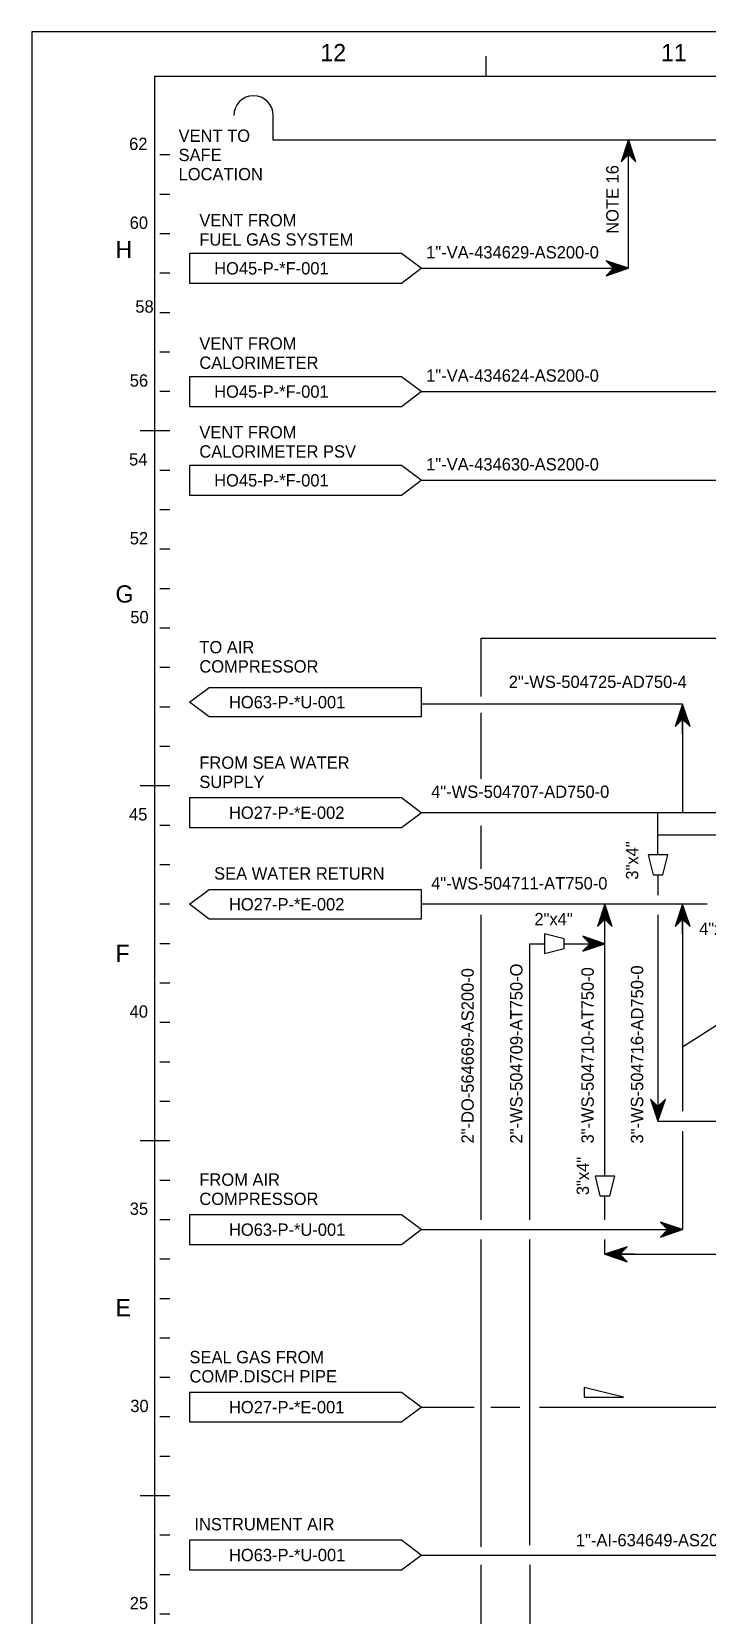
# Model space of a CAD drawing. Extents: x 0 to 840, y 0 to 594.
# Drawn here: x 0 to 137, y 272.8 to 594 of the extents above; entities that cross this region are included whole.
import ezdxf

# ---------------------------------------------------------------- set-up
doc = ezdxf.new("R2010")
doc.units = 0
for name, color, linetype in [('01-LIN-025-A', 7, 'Continuous'), ('08-LIN-050-A', 7, 'Continuous'), ('18-LIN-025-SP', 7, 'Continuous'), ('35-TXT-025', 7, 'Continuous'), ('39-TXT-100', 7, 'Continuous'), ('40-', 7, 'Continuous'), ('43-', 7, 'Continuous'), ('45-', 7, 'Continuous')]:
    doc.layers.add(name, color=color, linetype=linetype)

msp = doc.modelspace()

# ---------------------------------------------------------------- linework, layer by layer
at = {"layer": '01-LIN-025-A'}
msp.add_line((138.84, 392.4), (132, 388), dxfattribs=at)
for points in [[(119.5, 567.61), (121, 569.11), (122.5, 567.61), (121, 572.11), (119.5, 567.61)], [(121.1, 571.81), (120.9, 571.81)], [(121.07, 571.91), (120.93, 571.91)], [(121.03, 572.01), (120.97, 572.01)], [(121, 566.11), (121, 572.11)], [(120.5, 568.61), (119.83, 568.61)], [(120.6, 568.71), (119.87, 568.71)], [(120.7, 568.81), (119.9, 568.81)], [(120.8, 568.91), (119.93, 568.91)], [(120.9, 569.01), (119.97, 569.01)], [(121, 569.11), (120, 569.11)], [(121.97, 569.21), (120.03, 569.21)], [(121.93, 569.31), (120.07, 569.31)], [(121.9, 569.41), (120.1, 569.41)], [(121.87, 569.51), (120.13, 569.51)], [(121.83, 569.61), (120.17, 569.61)], [(121.8, 569.71), (120.2, 569.71)], [(121.77, 569.81), (120.23, 569.81)], [(121.73, 569.91), (120.27, 569.91)], [(121.7, 570.01), (120.3, 570.01)], [(121.67, 570.11), (120.33, 570.11)], [(121.63, 570.21), (120.37, 570.21)], [(121.6, 570.31), (120.4, 570.31)], [(121.57, 570.41), (120.43, 570.41)], [(121.53, 570.51), (120.47, 570.51)], [(121.5, 570.61), (120.5, 570.61)], [(121.47, 570.71), (120.53, 570.71)], [(121.43, 570.81), (120.57, 570.81)], [(121.4, 570.91), (120.6, 570.91)], [(121.37, 571.01), (120.63, 571.01)], [(121.33, 571.11), (120.67, 571.11)], [(121.3, 571.21), (120.7, 571.21)], [(121.27, 571.31), (120.73, 571.31)], [(121.23, 571.41), (120.77, 571.41)], [(121.2, 571.51), (120.8, 571.51)], [(121.17, 571.61), (120.83, 571.61)], [(121.13, 571.71), (120.87, 571.71)], [(122, 569.11), (121, 569.11)], [(122.03, 569.01), (121.1, 569.01)], [(122.07, 568.91), (121.2, 568.91)], [(122.1, 568.81), (121.3, 568.81)], [(122.13, 568.71), (121.4, 568.71)], [(122.17, 568.61), (121.5, 568.61)], [(119.6, 567.71), (119.53, 567.71)], [(119.7, 567.81), (119.57, 567.81)], [(119.8, 567.91), (119.6, 567.91)], [(119.9, 568.01), (119.63, 568.01)], [(120, 568.11), (119.67, 568.11)], [(120.1, 568.21), (119.7, 568.21)], [(120.2, 568.31), (119.73, 568.31)], [(120.3, 568.41), (119.77, 568.41)], [(120.4, 568.51), (119.8, 568.51)], [(122.2, 568.51), (121.6, 568.51)], [(122.23, 568.41), (121.7, 568.41)], [(122.27, 568.31), (121.8, 568.31)], [(122.3, 568.21), (121.9, 568.21)], [(122.33, 568.11), (122, 568.11)], [(122.37, 568.01), (122.1, 568.01)], [(122.4, 567.91), (122.2, 567.91)], [(122.43, 567.81), (122.3, 567.81)], [(122.47, 567.71), (122.4, 567.71)], [(75, 549), (32, 549)], [(32, 549), (32, 543)], [(79, 546), (75, 549)], [(116.5, 547.5), (118, 546), (116.5, 544.5), (121, 546), (116.5, 547.5)], [(116.6, 547.4), (116.6, 547.47)], [(116.7, 547.3), (116.7, 547.43)], [(116.8, 547.2), (116.8, 547.4)], [(116.9, 547.1), (116.9, 547.37)], [(117, 547), (117, 547.33)], [(117.1, 546.9), (117.1, 547.3)], [(117.2, 546.8), (117.2, 547.27)], [(117.3, 546.7), (117.3, 547.23)], [(117.4, 546.6), (117.4, 547.2)], [(117.5, 546.5), (117.5, 547.17)], [(117.6, 546.4), (117.6, 547.13)], [(117.7, 546.3), (117.7, 547.1)], [(117.8, 546.2), (117.8, 547.07)], [(117.9, 546.1), (117.9, 547.03)], [(118, 546), (118, 547)], [(118.1, 545.03), (118.1, 546.97)], [(118.2, 545.07), (118.2, 546.93)], [(118.3, 545.1), (118.3, 546.9)], [(118.4, 545.13), (118.4, 546.87)], [(118.5, 545.17), (118.5, 546.83)], [(118.6, 545.2), (118.6, 546.8)], [(118.7, 545.23), (118.7, 546.77)], [(118.8, 545.27), (118.8, 546.73)], [(118.9, 545.3), (118.9, 546.7)], [(119, 545.33), (119, 546.67)], [(119.1, 545.37), (119.1, 546.63)], [(119.2, 545.4), (119.2, 546.6)], [(119.3, 545.43), (119.3, 546.57)], [(119.4, 545.47), (119.4, 546.53)], [(119.5, 545.5), (119.5, 546.5)], [(119.6, 545.53), (119.6, 546.47)], [(119.7, 545.57), (119.7, 546.43)], [(119.8, 545.6), (119.8, 546.4)], [(119.9, 545.63), (119.9, 546.37)], [(120, 545.67), (120, 546.33)], [(120.1, 545.7), (120.1, 546.3)], [(120.2, 545.73), (120.2, 546.27)], [(120.3, 545.77), (120.3, 546.23)], [(120.4, 545.8), (120.4, 546.2)], [(120.5, 545.83), (120.5, 546.17)], [(120.6, 545.87), (120.6, 546.13)], [(120.7, 545.9), (120.7, 546.1)], [(32, 543), (75, 543)], [(75, 543), (79, 546)], [(115, 546), (121, 546)], [(116.6, 544.53), (116.6, 544.6)], [(116.7, 544.57), (116.7, 544.7)], [(116.8, 544.6), (116.8, 544.8)], [(116.9, 544.63), (116.9, 544.9)], [(117, 544.67), (117, 545)], [(117.1, 544.7), (117.1, 545.1)], [(117.2, 544.73), (117.2, 545.2)], [(117.3, 544.77), (117.3, 545.3)], [(117.4, 544.8), (117.4, 545.4)], [(117.5, 544.83), (117.5, 545.5)], [(117.6, 544.87), (117.6, 545.6)], [(117.7, 544.9), (117.7, 545.7)], [(117.8, 544.93), (117.8, 545.8)], [(117.9, 544.97), (117.9, 545.9)], [(118, 545), (118, 546)], [(120.8, 545.93), (120.8, 546.07)], [(120.9, 545.97), (120.9, 546.03)], [(75, 524), (32, 524)], [(32, 524), (32, 518)], [(79, 521), (75, 524)], [(75, 518), (79, 521)], [(32, 518), (75, 518)], [(75, 506), (32, 506)], [(32, 506), (32, 500)], [(79, 503), (75, 506)], [(75, 500), (79, 503)], [(32, 500), (75, 500)], [(32, 458), (36, 461)], [(36, 461), (79, 461)], [(79, 461), (79, 455)], [(36, 455), (32, 458)], [(130.5, 453.08), (132, 454.58), (133.5, 453.08), (132, 457.58), (130.5, 453.08)], [(132.47, 456.18), (131.53, 456.18)], [(132.43, 456.28), (131.57, 456.28)], [(132.4, 456.38), (131.6, 456.38)], [(132.37, 456.48), (131.63, 456.48)], [(132.33, 456.58), (131.67, 456.58)], [(132.3, 456.68), (131.7, 456.68)], [(132.27, 456.78), (131.73, 456.78)], [(132.23, 456.88), (131.77, 456.88)], [(132.2, 456.98), (131.8, 456.98)], [(132.17, 457.08), (131.83, 457.08)], [(132.13, 457.18), (131.87, 457.18)], [(132.1, 457.28), (131.9, 457.28)], [(132.07, 457.38), (131.93, 457.38)], [(132.03, 457.48), (131.97, 457.48)], [(132, 451.58), (132, 457.58)], [(79, 455), (36, 455)], [(130.6, 453.18), (130.53, 453.18)], [(130.7, 453.28), (130.57, 453.28)], [(130.8, 453.38), (130.6, 453.38)], [(130.9, 453.48), (130.63, 453.48)], [(131, 453.58), (130.67, 453.58)], [(131.1, 453.68), (130.7, 453.68)], [(131.2, 453.78), (130.73, 453.78)], [(131.3, 453.88), (130.77, 453.88)], [(131.4, 453.98), (130.8, 453.98)], [(131.5, 454.08), (130.83, 454.08)], [(131.6, 454.18), (130.87, 454.18)], [(131.7, 454.28), (130.9, 454.28)], [(131.8, 454.38), (130.93, 454.38)], [(131.9, 454.48), (130.97, 454.48)], [(132, 454.58), (131, 454.58)], [(132.97, 454.68), (131.03, 454.68)], [(132.93, 454.78), (131.07, 454.78)], [(132.9, 454.88), (131.1, 454.88)], [(132.87, 454.98), (131.13, 454.98)], [(132.83, 455.08), (131.17, 455.08)], [(132.8, 455.18), (131.2, 455.18)], [(132.77, 455.28), (131.23, 455.28)], [(132.73, 455.38), (131.27, 455.38)], [(132.7, 455.48), (131.3, 455.48)], [(132.67, 455.58), (131.33, 455.58)], [(132.63, 455.68), (131.37, 455.68)], [(132.6, 455.78), (131.4, 455.78)], [(132.57, 455.88), (131.43, 455.88)], [(132.53, 455.98), (131.47, 455.98)], [(132.5, 456.08), (131.5, 456.08)], [(133, 454.58), (132, 454.58)], [(133.03, 454.48), (132.1, 454.48)], [(133.07, 454.38), (132.2, 454.38)], [(133.1, 454.28), (132.3, 454.28)], [(133.13, 454.18), (132.4, 454.18)], [(133.17, 454.08), (132.5, 454.08)], [(133.2, 453.98), (132.6, 453.98)], [(133.23, 453.88), (132.7, 453.88)], [(133.27, 453.78), (132.8, 453.78)], [(133.3, 453.68), (132.9, 453.68)], [(133.33, 453.58), (133, 453.58)], [(133.37, 453.48), (133.1, 453.48)], [(133.4, 453.38), (133.2, 453.38)], [(133.43, 453.28), (133.3, 453.28)], [(133.47, 453.18), (133.4, 453.18)], [(75, 438.58), (32, 438.58)], [(32, 438.58), (32, 432.58)], [(79, 435.58), (75, 438.58)], [(75, 432.58), (79, 435.58)], [(32, 432.58), (75, 432.58)], [(125, 427), (126, 423)], [(129, 427), (125, 427)], [(128, 423), (129, 427)], [(126, 423), (128, 423)], [(32, 417), (36, 420)], [(36, 420), (79, 420)], [(79, 420), (79, 414)], [(36, 414), (32, 417)], [(114.73, 412.5), (116.23, 414), (117.73, 412.5), (116.23, 417), (114.73, 412.5)], [(117.1, 414.4), (115.37, 414.4)], [(117.07, 414.5), (115.4, 414.5)], [(117.03, 414.6), (115.43, 414.6)], [(117, 414.7), (115.47, 414.7)], [(116.97, 414.8), (115.5, 414.8)], [(116.93, 414.9), (115.53, 414.9)], [(116.9, 415), (115.57, 415)], [(116.87, 415.1), (115.6, 415.1)], [(116.83, 415.2), (115.63, 415.2)], [(116.8, 415.3), (115.67, 415.3)], [(116.77, 415.4), (115.7, 415.4)], [(116.73, 415.5), (115.73, 415.5)], [(116.7, 415.6), (115.77, 415.6)], [(116.67, 415.7), (115.8, 415.7)], [(116.63, 415.8), (115.83, 415.8)], [(116.6, 415.9), (115.87, 415.9)], [(116.57, 416), (115.9, 416)], [(116.53, 416.1), (115.93, 416.1)], [(116.5, 416.2), (115.97, 416.2)], [(116.47, 416.3), (116, 416.3)], [(116.43, 416.4), (116.03, 416.4)], [(116.4, 416.5), (116.07, 416.5)], [(116.37, 416.6), (116.1, 416.6)], [(116.33, 416.7), (116.13, 416.7)], [(116.3, 416.8), (116.17, 416.8)], [(116.27, 416.9), (116.2, 416.9)], [(116.23, 411), (116.23, 417)], [(130.5, 412.5), (132, 414), (133.5, 412.5), (132, 417), (130.5, 412.5)], [(132.87, 414.4), (131.13, 414.4)], [(132.83, 414.5), (131.17, 414.5)], [(132.8, 414.6), (131.2, 414.6)], [(132.77, 414.7), (131.23, 414.7)], [(132.73, 414.8), (131.27, 414.8)], [(132.7, 414.9), (131.3, 414.9)], [(132.67, 415), (131.33, 415)], [(132.63, 415.1), (131.37, 415.1)], [(132.6, 415.2), (131.4, 415.2)], [(132.57, 415.3), (131.43, 415.3)], [(132.53, 415.4), (131.47, 415.4)], [(132.5, 415.5), (131.5, 415.5)], [(132.47, 415.6), (131.53, 415.6)], [(132.43, 415.7), (131.57, 415.7)], [(132.4, 415.8), (131.6, 415.8)], [(132.37, 415.9), (131.63, 415.9)], [(132.33, 416), (131.67, 416)], [(132.3, 416.1), (131.7, 416.1)], [(132.27, 416.2), (131.73, 416.2)], [(132.23, 416.3), (131.77, 416.3)], [(132.2, 416.4), (131.8, 416.4)], [(132.17, 416.5), (131.83, 416.5)], [(132.13, 416.6), (131.87, 416.6)], [(132.1, 416.7), (131.9, 416.7)], [(132.07, 416.8), (131.93, 416.8)], [(132.03, 416.9), (131.97, 416.9)], [(132, 411), (132, 417)], [(79, 414), (36, 414)], [(114.83, 412.6), (114.77, 412.6)], [(114.93, 412.7), (114.8, 412.7)], [(115.03, 412.8), (114.83, 412.8)], [(115.13, 412.9), (114.87, 412.9)], [(115.23, 413), (114.9, 413)], [(115.33, 413.1), (114.93, 413.1)], [(115.43, 413.2), (114.97, 413.2)], [(115.53, 413.3), (115, 413.3)], [(115.63, 413.4), (115.03, 413.4)], [(115.73, 413.5), (115.07, 413.5)], [(115.83, 413.6), (115.1, 413.6)], [(115.93, 413.7), (115.13, 413.7)], [(116.03, 413.8), (115.17, 413.8)], [(116.13, 413.9), (115.2, 413.9)], [(116.23, 414), (115.23, 414)], [(117.2, 414.1), (115.27, 414.1)], [(117.17, 414.2), (115.3, 414.2)], [(117.13, 414.3), (115.33, 414.3)], [(117.23, 414), (116.23, 414)], [(117.27, 413.9), (116.33, 413.9)], [(117.3, 413.8), (116.43, 413.8)], [(117.33, 413.7), (116.53, 413.7)], [(117.37, 413.6), (116.63, 413.6)], [(117.4, 413.5), (116.73, 413.5)], [(117.43, 413.4), (116.83, 413.4)], [(117.47, 413.3), (116.93, 413.3)], [(117.5, 413.2), (117.03, 413.2)], [(117.53, 413.1), (117.13, 413.1)], [(117.57, 413), (117.23, 413)], [(117.6, 412.9), (117.33, 412.9)], [(117.63, 412.8), (117.43, 412.8)], [(117.67, 412.7), (117.53, 412.7)], [(117.7, 412.6), (117.63, 412.6)], [(130.6, 412.6), (130.53, 412.6)], [(130.7, 412.7), (130.57, 412.7)], [(130.8, 412.8), (130.6, 412.8)], [(130.9, 412.9), (130.63, 412.9)], [(131, 413), (130.67, 413)], [(131.1, 413.1), (130.7, 413.1)], [(131.2, 413.2), (130.73, 413.2)], [(131.3, 413.3), (130.77, 413.3)], [(131.4, 413.4), (130.8, 413.4)], [(131.5, 413.5), (130.83, 413.5)], [(131.6, 413.6), (130.87, 413.6)], [(131.7, 413.7), (130.9, 413.7)], [(131.8, 413.8), (130.93, 413.8)], [(131.9, 413.9), (130.97, 413.9)], [(132, 414), (131, 414)], [(132.97, 414.1), (131.03, 414.1)], [(132.93, 414.2), (131.07, 414.2)], [(132.9, 414.3), (131.1, 414.3)], [(133, 414), (132, 414)], [(133.03, 413.9), (132.1, 413.9)], [(133.07, 413.8), (132.2, 413.8)], [(133.1, 413.7), (132.3, 413.7)], [(133.13, 413.6), (132.4, 413.6)], [(133.17, 413.5), (132.5, 413.5)], [(133.2, 413.4), (132.6, 413.4)], [(133.23, 413.3), (132.7, 413.3)], [(133.27, 413.2), (132.8, 413.2)], [(133.3, 413.1), (132.9, 413.1)], [(133.33, 413), (133, 413)], [(133.37, 412.9), (133.1, 412.9)], [(133.4, 412.8), (133.2, 412.8)], [(133.43, 412.7), (133.3, 412.7)], [(133.47, 412.6), (133.4, 412.6)], [(108, 410), (104, 411)], [(104, 411), (104, 407)], [(104, 407), (108, 408)], [(108, 408), (108, 410)], [(108.23, 409), (116.23, 409)], [(111.73, 410.5), (113.23, 409), (111.73, 407.5), (116.23, 409), (111.73, 410.5)], [(111.83, 410.4), (111.83, 410.47)], [(111.93, 410.3), (111.93, 410.43)], [(112.03, 410.2), (112.03, 410.4)], [(112.13, 410.1), (112.13, 410.37)], [(112.23, 410), (112.23, 410.33)], [(112.23, 407.67), (112.23, 408)], [(112.33, 409.9), (112.33, 410.3)], [(112.33, 407.7), (112.33, 408.1)], [(112.43, 409.8), (112.43, 410.27)], [(112.43, 407.73), (112.43, 408.2)], [(112.53, 409.7), (112.53, 410.23)], [(112.53, 407.77), (112.53, 408.3)], [(112.63, 409.6), (112.63, 410.2)], [(112.63, 407.8), (112.63, 408.4)], [(112.73, 409.5), (112.73, 410.17)], [(112.73, 407.83), (112.73, 408.5)], [(112.83, 409.4), (112.83, 410.13)], [(112.83, 407.87), (112.83, 408.6)], [(112.93, 409.3), (112.93, 410.1)], [(112.93, 407.9), (112.93, 408.7)], [(113.03, 409.2), (113.03, 410.07)], [(113.03, 407.93), (113.03, 408.8)], [(113.13, 409.1), (113.13, 410.03)], [(113.13, 407.97), (113.13, 408.9)], [(113.23, 409), (113.23, 410)], [(113.23, 408), (113.23, 409)], [(113.33, 408.03), (113.33, 409.97)], [(113.43, 408.07), (113.43, 409.93)], [(113.53, 408.1), (113.53, 409.9)], [(113.63, 408.13), (113.63, 409.87)], [(113.73, 408.17), (113.73, 409.83)], [(113.83, 408.2), (113.83, 409.8)], [(113.93, 408.23), (113.93, 409.77)], [(114.03, 408.27), (114.03, 409.73)], [(114.13, 408.3), (114.13, 409.7)], [(114.23, 408.33), (114.23, 409.67)], [(114.33, 408.37), (114.33, 409.63)], [(114.43, 408.4), (114.43, 409.6)], [(114.53, 408.43), (114.53, 409.57)], [(114.63, 408.47), (114.63, 409.53)], [(114.73, 408.5), (114.73, 409.5)], [(114.83, 408.53), (114.83, 409.47)], [(114.93, 408.57), (114.93, 409.43)], [(115.03, 408.6), (115.03, 409.4)], [(115.13, 408.63), (115.13, 409.37)], [(115.23, 408.67), (115.23, 409.33)], [(115.33, 408.7), (115.33, 409.3)], [(115.43, 408.73), (115.43, 409.27)], [(115.53, 408.77), (115.53, 409.23)], [(115.63, 408.8), (115.63, 409.2)], [(115.73, 408.83), (115.73, 409.17)], [(115.83, 408.87), (115.83, 409.13)], [(115.93, 408.9), (115.93, 409.1)], [(116.03, 408.93), (116.03, 409.07)], [(116.13, 408.97), (116.13, 409.03)], [(111.83, 407.53), (111.83, 407.6)], [(111.93, 407.57), (111.93, 407.7)], [(112.03, 407.6), (112.03, 407.8)], [(112.13, 407.63), (112.13, 407.9)], [(128.5, 377.5), (127, 376), (125.5, 377.5), (127, 373), (128.5, 377.5)], [(125.53, 377.4), (125.6, 377.4)], [(125.57, 377.3), (125.7, 377.3)], [(125.6, 377.2), (125.8, 377.2)], [(125.63, 377.1), (125.9, 377.1)], [(125.67, 377), (126, 377)], [(125.7, 376.9), (126.1, 376.9)], [(125.73, 376.8), (126.2, 376.8)], [(125.77, 376.7), (126.3, 376.7)], [(125.8, 376.6), (126.4, 376.6)], [(125.83, 376.5), (126.5, 376.5)], [(125.87, 376.4), (126.6, 376.4)], [(125.9, 376.3), (126.7, 376.3)], [(125.93, 376.2), (126.8, 376.2)], [(125.97, 376.1), (126.9, 376.1)], [(126, 376), (127, 376)], [(126.03, 375.9), (127.97, 375.9)], [(127, 379), (127, 373)], [(127, 376), (128, 376)], [(127.1, 376.1), (128.03, 376.1)], [(127.2, 376.2), (128.07, 376.2)], [(127.3, 376.3), (128.1, 376.3)], [(127.4, 376.4), (128.13, 376.4)], [(127.5, 376.5), (128.17, 376.5)], [(127.6, 376.6), (128.2, 376.6)], [(127.7, 376.7), (128.23, 376.7)], [(127.8, 376.8), (128.27, 376.8)], [(127.9, 376.9), (128.3, 376.9)], [(128, 377), (128.33, 377)], [(128.1, 377.1), (128.37, 377.1)], [(128.2, 377.2), (128.4, 377.2)], [(128.3, 377.3), (128.43, 377.3)], [(128.4, 377.4), (128.47, 377.4)], [(126.07, 375.8), (127.93, 375.8)], [(126.1, 375.7), (127.9, 375.7)], [(126.13, 375.6), (127.87, 375.6)], [(126.17, 375.5), (127.83, 375.5)], [(126.2, 375.4), (127.8, 375.4)], [(126.23, 375.3), (127.77, 375.3)], [(126.27, 375.2), (127.73, 375.2)], [(126.3, 375.1), (127.7, 375.1)], [(126.33, 375), (127.67, 375)], [(126.37, 374.9), (127.63, 374.9)], [(126.4, 374.8), (127.6, 374.8)], [(126.43, 374.7), (127.57, 374.7)], [(126.47, 374.6), (127.53, 374.6)], [(126.5, 374.5), (127.5, 374.5)], [(126.53, 374.4), (127.47, 374.4)], [(126.57, 374.3), (127.43, 374.3)], [(126.6, 374.2), (127.4, 374.2)], [(126.63, 374.1), (127.37, 374.1)], [(126.67, 374), (127.33, 374)], [(126.7, 373.9), (127.3, 373.9)], [(126.73, 373.8), (127.27, 373.8)], [(126.77, 373.7), (127.23, 373.7)], [(126.8, 373.6), (127.2, 373.6)], [(126.83, 373.5), (127.17, 373.5)], [(126.87, 373.4), (127.13, 373.4)], [(126.9, 373.3), (127.1, 373.3)], [(126.93, 373.2), (127.07, 373.2)], [(126.97, 373.1), (127.03, 373.1)], [(114.23, 361.87), (115.23, 357.87)], [(118.23, 361.87), (114.23, 361.87)], [(117.23, 357.87), (118.23, 361.87)], [(115.23, 357.87), (117.23, 357.87)], [(75, 354), (32, 354)], [(32, 354), (32, 348)], [(79, 351), (75, 354)], [(75, 348), (79, 351)], [(126, 351), (132, 351)], [(127.5, 352.5), (129, 351), (127.5, 349.5), (132, 351), (127.5, 352.5)], [(127.6, 352.4), (127.6, 352.47)], [(127.7, 352.3), (127.7, 352.43)], [(127.8, 352.2), (127.8, 352.4)], [(127.9, 352.1), (127.9, 352.37)], [(128, 352), (128, 352.33)], [(128.1, 351.9), (128.1, 352.3)], [(128.2, 351.8), (128.2, 352.27)], [(128.2, 349.73), (128.2, 350.2)], [(128.3, 351.7), (128.3, 352.23)], [(128.3, 349.77), (128.3, 350.3)], [(128.4, 351.6), (128.4, 352.2)], [(128.4, 349.8), (128.4, 350.4)], [(128.5, 351.5), (128.5, 352.17)], [(128.5, 349.83), (128.5, 350.5)], [(128.6, 351.4), (128.6, 352.13)], [(128.6, 349.87), (128.6, 350.6)], [(128.7, 351.3), (128.7, 352.1)], [(128.7, 349.9), (128.7, 350.7)], [(128.8, 351.2), (128.8, 352.07)], [(128.8, 349.93), (128.8, 350.8)], [(128.9, 351.1), (128.9, 352.03)], [(128.9, 349.97), (128.9, 350.9)], [(129, 351), (129, 352)], [(129, 350), (129, 351)], [(129.1, 350.03), (129.1, 351.97)], [(129.2, 350.07), (129.2, 351.93)], [(129.3, 350.1), (129.3, 351.9)], [(129.4, 350.13), (129.4, 351.87)], [(129.5, 350.17), (129.5, 351.83)], [(129.6, 350.2), (129.6, 351.8)], [(129.7, 350.23), (129.7, 351.77)], [(129.8, 350.27), (129.8, 351.73)], [(129.9, 350.3), (129.9, 351.7)], [(130, 350.33), (130, 351.67)], [(130.1, 350.37), (130.1, 351.63)], [(130.2, 350.4), (130.2, 351.6)], [(130.3, 350.43), (130.3, 351.57)], [(130.4, 350.47), (130.4, 351.53)], [(130.5, 350.5), (130.5, 351.5)], [(130.6, 350.53), (130.6, 351.47)], [(130.7, 350.57), (130.7, 351.43)], [(130.8, 350.6), (130.8, 351.4)], [(130.9, 350.63), (130.9, 351.37)], [(131, 350.67), (131, 351.33)], [(131.1, 350.7), (131.1, 351.3)], [(131.2, 350.73), (131.2, 351.27)], [(131.3, 350.77), (131.3, 351.23)], [(131.4, 350.8), (131.4, 351.2)], [(131.5, 350.83), (131.5, 351.17)], [(131.6, 350.87), (131.6, 351.13)], [(131.7, 350.9), (131.7, 351.1)], [(131.8, 350.93), (131.8, 351.07)], [(131.9, 350.97), (131.9, 351.03)], [(32, 348), (75, 348)], [(120.73, 344.5), (119.23, 346), (120.73, 347.5), (116.23, 346), (120.73, 344.5)], [(119.03, 346.93), (119.03, 345.07)], [(119.13, 346.97), (119.13, 345.03)], [(119.23, 347), (119.23, 346)], [(119.33, 347.03), (119.33, 346.1)], [(119.43, 347.07), (119.43, 346.2)], [(119.53, 347.1), (119.53, 346.3)], [(119.63, 347.13), (119.63, 346.4)], [(119.73, 347.17), (119.73, 346.5)], [(119.83, 347.2), (119.83, 346.6)], [(119.93, 347.23), (119.93, 346.7)], [(120.03, 347.27), (120.03, 346.8)], [(120.13, 347.3), (120.13, 346.9)], [(120.23, 347.33), (120.23, 347)], [(120.33, 347.37), (120.33, 347.1)], [(120.43, 347.4), (120.43, 347.2)], [(120.53, 347.43), (120.53, 347.3)], [(120.63, 347.47), (120.63, 347.4)], [(127.6, 349.53), (127.6, 349.6)], [(127.7, 349.57), (127.7, 349.7)], [(127.8, 349.6), (127.8, 349.8)], [(127.9, 349.63), (127.9, 349.9)], [(128, 349.67), (128, 350)], [(128.1, 349.7), (128.1, 350.1)], [(122.23, 346), (116.23, 346)], [(116.33, 346.03), (116.33, 345.97)], [(116.43, 346.07), (116.43, 345.93)], [(116.53, 346.1), (116.53, 345.9)], [(116.63, 346.13), (116.63, 345.87)], [(116.73, 346.17), (116.73, 345.83)], [(116.83, 346.2), (116.83, 345.8)], [(116.93, 346.23), (116.93, 345.77)], [(117.03, 346.27), (117.03, 345.73)], [(117.13, 346.3), (117.13, 345.7)], [(117.23, 346.33), (117.23, 345.67)], [(117.33, 346.37), (117.33, 345.63)], [(117.43, 346.4), (117.43, 345.6)], [(117.53, 346.43), (117.53, 345.57)], [(117.63, 346.47), (117.63, 345.53)], [(117.73, 346.5), (117.73, 345.5)], [(117.83, 346.53), (117.83, 345.47)], [(117.93, 346.57), (117.93, 345.43)], [(118.03, 346.6), (118.03, 345.4)], [(118.13, 346.63), (118.13, 345.37)], [(118.23, 346.67), (118.23, 345.33)], [(118.33, 346.7), (118.33, 345.3)], [(118.43, 346.73), (118.43, 345.27)], [(118.53, 346.77), (118.53, 345.23)], [(118.63, 346.8), (118.63, 345.2)], [(118.73, 346.83), (118.73, 345.17)], [(118.83, 346.87), (118.83, 345.13)], [(118.93, 346.9), (118.93, 345.1)], [(119.23, 346), (119.23, 345)], [(119.33, 345.9), (119.33, 344.97)], [(119.43, 345.8), (119.43, 344.93)], [(119.53, 345.7), (119.53, 344.9)], [(119.63, 345.6), (119.63, 344.87)], [(119.73, 345.5), (119.73, 344.83)], [(119.83, 345.4), (119.83, 344.8)], [(119.93, 345.3), (119.93, 344.77)], [(120.03, 345.2), (120.03, 344.73)], [(120.13, 345.1), (120.13, 344.7)], [(120.23, 345), (120.23, 344.67)], [(120.33, 344.9), (120.33, 344.63)], [(120.43, 344.8), (120.43, 344.6)], [(120.53, 344.7), (120.53, 344.57)], [(120.63, 344.6), (120.63, 344.53)], [(75, 318), (32, 318)], [(32, 318), (32, 312)], [(79, 315), (75, 318)], [(75, 312), (79, 315)], [(32, 312), (75, 312)], [(75, 288), (32, 288)], [(32, 288), (32, 282)], [(79, 285), (75, 288)], [(75, 282), (79, 285)], [(32, 282), (75, 282)]]:
    msp.add_lwpolyline(points, dxfattribs=at)
msp.add_lwpolyline([(112, 319), (112, 317), (120, 317)], close=True, dxfattribs=at)
at = {"layer": '08-LIN-050-A'}
for p, q in [((161, 572), (49, 572)), ((121, 546), (121, 572)), ((79, 546), (121, 546)), ((79, 521), (158, 521)), ((79, 503), (158, 503)), ((91.11, 471), (165.87, 471)), ((91.11, 459.14), (91.11, 471)), ((91.11, 442.45), (91.11, 455.83)), ((169, 435.58), (79, 435.58)), ((127, 427), (127, 435.58)), ((91.11, 424.18), (91.11, 432.92)), ((147, 431), (127, 431)), ((127, 423), (127, 418.87)), ((137, 417), (79, 417)), ((91.11, 353), (91.11, 414.83)), ((116.23, 361.87), (116.23, 417)), ((127, 414.83), (127, 373)), ((101, 409), (104, 409)), ((101, 353), (101, 409)), ((108.01, 409), (116.23, 409)), ((127, 373), (197, 373)), ((116.23, 353), (116.23, 357.87)), ((91.11, 286.66), (91.11, 349)), ((101, 287), (101, 349)), ((116.23, 346), (116.23, 349)), ((116.23, 346), (153, 346)), ((79, 285), (169, 285)), ((91.11, 250.54), (91.11, 283)), ((101.08, 251), (101.08, 283))]:
    msp.add_line(p, q, dxfattribs=at)
msp.add_lwpolyline([(49, 572), (49, 577)], dxfattribs=at)
msp.add_arc((45, 577), 4, 0, 180, dxfattribs=at)
at = {"layer": '18-LIN-025-SP'}
for p, q in [((132, 457.58), (79, 457.58)), ((132, 457.58), (132, 435.58)), ((132, 417), (132, 375)), ((132, 371), (132, 351)), ((79, 351), (132, 351)), ((79, 315), (89.72, 315)), ((93.1, 315), (99, 315)), ((103, 315), (136.24, 315)), ((136, 315), (151, 315))]:
    msp.add_line(p, q, dxfattribs=at)
at = {"layer": '43-'}
msp.add_lwpolyline([(0, 594), (0, 0), (840, 0), (840, 594)], close=True, dxfattribs=at)
for points in [[(92.08, 589), (92.08, 585)], [(28, 569), (26, 569)], [(28, 561), (26, 561)], [(28, 553), (26, 553)], [(28, 545), (26, 545)], [(28, 537), (26, 537)], [(28, 529), (26, 529)], [(28, 521), (26, 521)], [(26, 513), (22, 513)], [(28, 513), (26, 513)], [(28, 505), (26, 505)], [(28, 497), (26, 497)], [(28, 489), (26, 489)], [(28, 481), (26, 481)], [(28, 473), (26, 473)], [(28, 465), (26, 465)], [(28, 457), (26, 457)], [(28, 449), (26, 449)], [(26, 441), (22, 441)], [(28, 441), (26, 441)], [(28, 433), (26, 433)], [(28, 425), (26, 425)], [(28, 417), (26, 417)], [(28, 409), (26, 409)], [(28, 401), (26, 401)], [(28, 393), (26, 393)], [(28, 385), (26, 385)], [(28, 377), (26, 377)], [(26, 369), (22, 369)], [(28, 369), (26, 369)], [(28, 361), (26, 361)], [(28, 353), (26, 353)], [(28, 345), (26, 345)], [(28, 337), (26, 337)], [(28, 329), (26, 329)], [(28, 321), (26, 321)], [(28, 313), (26, 313)], [(28, 305), (26, 305)], [(26, 297), (22, 297)], [(28, 297), (26, 297)], [(28, 289), (26, 289)], [(28, 281), (26, 281)], [(28, 273), (26, 273)]]:
    msp.add_lwpolyline(points, dxfattribs=at)
at = {"layer": '45-'}
msp.add_lwpolyline([(25, 585), (830, 585), (830, 10), (25, 10)], close=True, dxfattribs=at)

# ---------------------------------------------------------------- texts
at = {"layer": '35-TXT-025'}
for s, p in [('VENT TO', (29.79, 571.65)), ('SAFE', (29.79, 567.75)), ('LOCATION', (29.79, 563.85)), ('VENT FROM', (34, 554.5)), ('FUEL GAS SYSTEM', (34, 550.6)), ('1"-VA-434629-AS200-0', (80, 548)), ('HO45-P-*F-001', (37, 544.75)), ('VENT FROM', (34, 529.5)), ('CALORIMETER', (34, 525.6)), ('1"-VA-434624-AS200-0', (80, 523)), ('HO45-P-*F-001', (37, 519.75)), ('VENT FROM', (34, 511.5)), ('CALORIMETER PSV', (34, 507.6)), ('1"-VA-434630-AS200-0', (80, 505)), ('HO45-P-*F-001', (37, 501.75)), ('TO AIR ', (34, 467.9)), ('COMPRESSOR', (34, 464)), ('2"-WS-504725-AD750-4', (96.74, 460.87)), ('HO63-P-*U-001', (40, 456.75)), ('FROM SEA WATER ', (34, 444.48)), ('SUPPLY', (34, 440.58)), ('4"-WS-504707-AD750-0', (81, 438.58)), ('HO27-P-*E-002', (40, 434.33)), ('SEA WATER RETURN', (37, 422)), ('4"-WS-504711-AT750-0', (81, 420)), ('HO27-P-*E-002', (40, 415.75)), ('2"x4"', (101.94, 412.75)), ('4"x3"', (135.35, 410.79)), ('FROM AIR ', (34, 359.9)), ('COMPRESSOR', (34, 356)), ('HO63-P-*U-001', (40, 349.75)), ('SEAL GAS FROM', (32, 323.9)), ('COMP.DISCH PIPE', (32, 320)), ('HO27-P-*E-001', (40, 313.75)), ('INSTRUMENT AIR', (33, 290)), ('1"-AI-634649-AS200-0', (110.35, 286.77)), ('HO63-P-*U-001', (40, 283.75))]:
    msp.add_text(s, height=2.5, dxfattribs=at).set_placement(p)
for s, p in [('NOTE 16', (119, 553)), ('3"x4"', (123, 422)), ('2"-WS-504709-AT750-O', (99.52, 368.48)), ('2"-DO-564669-AS200-0', (89.63, 368.48)), ('3"-WS-504710-AT750-0', (113.97, 368.48)), ('3"-WS-504716-AD750-0', (124, 368.48)), ('3"x4"', (113, 358))]:
    msp.add_text(s, height=2.5, rotation=90, dxfattribs=at).set_placement(p)
at = {"layer": '39-TXT-100'}
for s, p in [('62', (19.76, 570)), ('60', (19.87, 554)), ('58', (21.02, 537)), ('56', (19.89, 522)), ('54', (19.74, 506)), ('52', (19.89, 490)), ('50', (20, 474)), ('45', (19.74, 434)), ('40', (19.86, 394)), ('35', (19.89, 354)), ('30', (20, 314)), ('25', (19.89, 274))]:
    msp.add_text(s, height=2.5, dxfattribs=at).set_placement(p)
at = {"layer": '40-'}
for s, p in [('12', (58.54, 588)), ('11', (127.62, 588)), ('H', (17, 548.06)), ('G', (17, 478.19)), ('F', (17, 405.31)), ('E', (17, 333.44))]:
    msp.add_text(s, height=3.5, dxfattribs=at).set_placement(p)

doc.saveas('drawing.dxf')
